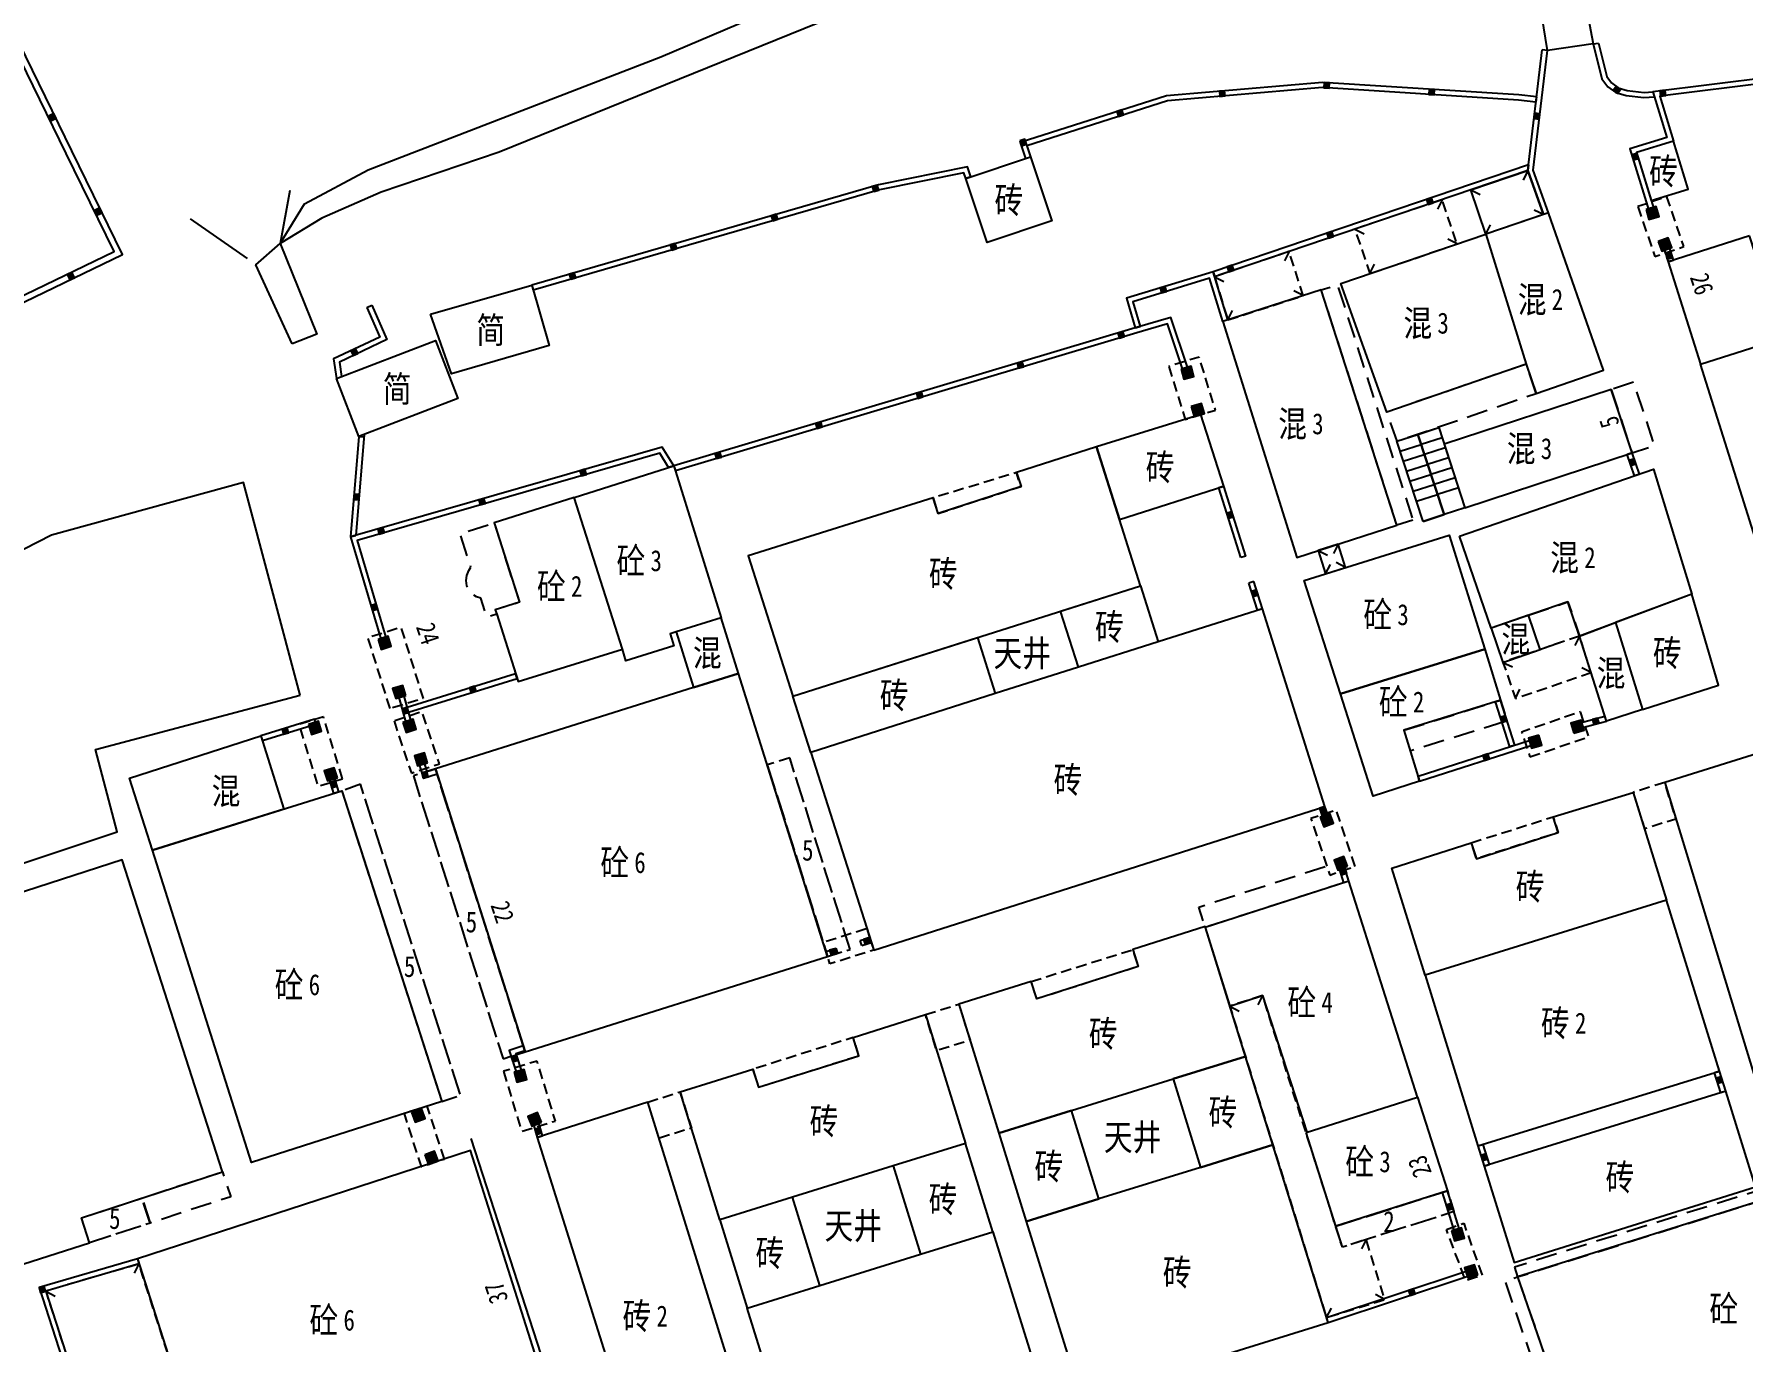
# Model space of a CAD drawing. Extents: x 395778 to 396698, y 996972 to 998012.
# Drawn here: x 396130 to 396211.3, y 997834.5 to 997896.7 of the extents above; entities that cross this region are included whole.
import ezdxf
from ezdxf.enums import TextEntityAlignment as Align

# ---------------------------------------------------------------- set-up
doc = ezdxf.new("R2010")
doc.units = 0
doc.header["$LTSCALE"] = 0.5
for name, pattern in [('X32', [1.5, 1, -0.5]), ('X39', [3, 2.5, -0.5]), ('X5', [3, 2, -1])]:
    doc.linetypes.add(name, pattern=pattern)
doc.layers.get('0').update_dxf_attribs({"linetype": 'CONTINUOUS'})
doc.layers.add('ASSIST', color=7, linetype='CONTINUOUS', plot=False)
doc.layers.add('JMD', color=6, linetype='CONTINUOUS')
doc.layers.add('门牌号', color=2, linetype='CONTINUOUS')
doc.styles.add('正等线体', font='simhei.ttf')
doc.styles.add('细等线体', font='', dxfattribs={"width": 0.8})
doc.styles.get('细等线体').set_extended_font_data('SimSun')
doc.linetypes.add('445', pattern='A,8,-0.5,[147,AAA.SHX,S=1,R=0,X=0,Y=0],-1.5', length=10)

# ---------------------------------------------------------------- blocks, each defined once
blk = doc.blocks.new('*U0')
at = {"linetype": 'Continuous'}
for points in [[(0, 0), (0.5, 0.5), (-0.5, 0.5)], [(0, 0), (-0.5, 0.5), (-0.5, -0.5)], [(0, 0), (-0.5, -0.5), (0.5, -0.5)], [(0, 0), (0.5, -0.5), (0.5, 0.5)]]:
    blk.add_solid(points, dxfattribs=at)
blk = doc.blocks.new('gc002')
blk.add_lwpolyline([(-0.5, -0.5), (0.5, -0.5), (0.5, 0.5), (-0.5, 0.5), (-0.5, -0.5)])
at = {"linetype": 'Continuous'}
blk.add_blockref('*U0', (0, 0), dxfattribs=at)

msp = doc.modelspace()

# ---------------------------------------------------------------- linework, layer by layer
at = {"layer": 'ASSIST', "linetype": 'Continuous', "flags": 128}
for points in [[(396141.716, 997886.723), (396142.866, 997888.598), (396145.895, 997890.218), (396159.81, 997895.602), (396180.074, 997904.221), (396187.597, 997906.026), (396192.948, 997906.028), (396196.322, 997904.629), (396199.171, 997903.041), (396201.009, 997901.894), (396201.009, 997901.894), (396194.041, 997902.946), (396190.479, 997903.33), (396188.187, 997903.388), (396184.895, 997903.154), (396181.369, 997902.184), (396173.194, 997899.609), (396152.123, 997891.068), (396146.519, 997889.154), (396143.694, 997887.917), (396141.716, 997886.723)], [(396201.972, 997895.894), (396201.009, 997901.894), (396203.03, 997902.082), (396204.153, 997896.214)], [(396142.281, 997881.943), (396140.556, 997885.701), (396141.716, 997886.723), (396143.451, 997882.407)], [(396196.057, 997873.503), (396194.808, 997877.313), (396195.805, 997877.639), (396197.054, 997873.83)], [(396196.801, 997877.966), (396198.05, 997874.156), (396197.054, 997873.83), (396195.805, 997877.639)]]:
    msp.add_lwpolyline(points, close=True, dxfattribs=at)
msp.add_lwpolyline([(396158.203, 997821.324), (396150.795, 997844.162)], dxfattribs=at)
at = {"layer": 'JMD', "linetype": 'Continuous'}
for p, q in [((396204.148, 997896.214), (396204.399, 997896.239)), ((396201.972, 997895.894), (396201.723, 997895.924)), ((396201.456, 997893.688), (396201.426, 997893.439)), ((396177.155, 997890.763), (396177.392, 997890.842)), ((396201.069, 997890.458), (396201.036, 997890.183)), ((396174.551, 997889.893), (396174.314, 997889.814)), ((396201.036, 997890.183), (396200.819, 997889.732)), ((396196.96, 997888.802), (396196.739, 997888.354)), ((396198.328, 997889.266), (396198.778, 997889.042)), ((396201.788, 997888.095), (396201.338, 997888.311)), ((396202.025, 997888.175), (396201.788, 997888.095)), ((396206.796, 997888.287), (396207.035, 997888.36)), ((396192.812, 997887.397), (396193.261, 997887.176)), ((396199.044, 997887.161), (396199.265, 997887.61)), ((396189.689, 997886.338), (396189.464, 997885.892)), ((396197.676, 997886.696), (396197.228, 997886.917)), ((396207.517, 997886.468), (396207.756, 997886.543)), ((396193.53, 997885.286), (396193.751, 997885.735)), ((396207.712, 997885.853), (396207.95, 997885.928)), ((396153.673, 997884.744), (396153.742, 997884.504, -94.547)), ((396186.073, 997885.377), (396186.153, 997885.14)), ((396186.146, 997885.138), (396186.591, 997884.909)), ((396190.362, 997884.24), (396189.917, 997884.469)), ((396145.837, 997883.679), (396146.066, 997883.779)), ((396186.768, 997883.086), (396186.53, 997883.01)), ((396186.768, 997883.086), (396187, 997883.529)), ((396182.369, 997882.704), (396182.609, 997882.775)), ((396184.86, 997880.835), (396184.624, 997880.755)), ((396144.395, 997880.302), (396144.634, 997880.394)), ((396145.449, 997877.539), (396145.698, 997877.519)), ((396194.808, 997877.313), (396195.805, 997877.639)), ((396196.804, 997877.957), (396195.808, 997877.631)), ((396196.96, 997877.482), (396195.963, 997877.155)), ((396194.964, 997876.838), (396195.96, 997877.164)), ((396195.119, 997876.362), (396196.116, 997876.689)), ((396197.116, 997877.007), (396196.119, 997876.68)), ((396205.996, 997876.761), (396205.76, 997876.68)), ((396160.43, 997876.148), (396160.184, 997876.07)), ((396160.43, 997876.148), (396160.504, 997875.909)), ((396195.275, 997875.887), (396196.272, 997876.214)), ((396197.272, 997876.532), (396196.275, 997876.205)), ((396197.427, 997876.057), (396196.431, 997875.73)), ((396186.579, 997875.175), (396186.341, 997875.099)), ((396195.431, 997875.412), (396196.428, 997875.739)), ((396195.587, 997874.937), (396196.583, 997875.264)), ((396197.583, 997875.582), (396196.586, 997875.255)), ((396197.739, 997875.107), (396196.742, 997874.78)), ((396206.344, 997875.75), (396206.108, 997875.669)), ((396195.742, 997874.462), (396196.739, 997874.789)), ((396198.05, 997874.156), (396197.054, 997873.83)), ((396196.057, 997873.503), (396197.054, 997873.83)), ((396145.059, 997872.767), (396145.316, 997872.841)), ((396187.637, 997871.858), (396187.399, 997871.782)), ((396191.076, 997872.123), (396191.519, 997871.892)), ((396192.026, 997872.428), (396191.796, 997871.984)), ((396191.421, 997871.016), (396191.653, 997871.458)), ((396192.375, 997871.313), (396191.932, 997871.545)), ((396188.013, 997870.642), (396187.775, 997870.566)), ((396188.425, 997869.355), (396188.187, 997869.279)), ((396146.529, 997867.804), (396146.769, 997867.875)), ((396203.497, 997868.055), (396203.272, 997867.608)), ((396152.979, 997866.033), (396152.903, 997866.271)), ((396199.856, 997866.801), (396200.305, 997866.582)), ((396204.046, 997866.321), (396203.6, 997866.545)), ((396147.342, 997865.196), (396147.583, 997865.262)), ((396200.448, 997865.081), (396200.667, 997865.531)), ((396147.807, 997864.428), (396147.746, 997864.671)), ((396199.747, 997865.005), (396199.508, 997864.931)), ((396143.433, 997863.847), (396143.197, 997863.764)), ((396147.675, 997863.991), (396147.916, 997864.057)), ((396203.598, 997863.683), (396203.531, 997863.924)), ((396204.779, 997864.008), (396204.703, 997864.247)), ((396140.797, 997863.314), (396140.871, 997863.075)), ((396200.414, 997862.861), (396200.175, 997862.787)), ((396201.229, 997862.861), (396201.153, 997863.099)), ((396148.308, 997861.995), (396148.546, 997862.071)), ((396144.299, 997861.308), (396144.061, 997861.233)), ((396149.173, 997861.499), (396149.097, 997861.737)), ((396195.893, 997861.148), (396195.819, 997861.387)), ((396144.507, 997860.643), (396144.269, 997860.569)), ((396191.387, 997859.948), (396191.15, 997859.869)), ((396191.545, 997859.473), (396191.308, 997859.394)), ((396192.274, 997857.223), (396192.036, 997857.147)), ((396192.535, 997856.402), (396192.297, 997856.325)), ((396167.742, 997852.82), (396167.667, 997853.058)), ((396168.229, 997852.973), (396168.153, 997853.212)), ((396169.372, 997853.338), (396169.296, 997853.577)), ((396169.819, 997853.481), (396169.743, 997853.719)), ((396188.426, 997850.963), (396188.197, 997850.518)), ((396186.866, 997850.454), (396187.31, 997850.224)), ((396153.273, 997848.564), (396153.349, 997848.326)), ((396210.156, 997847.365), (396209.917, 997847.291)), ((396152.975, 997847.19), (396153.213, 997847.267)), ((396210.452, 997846.41), (396210.213, 997846.336)), ((396153.735, 997844.875), (396153.974, 997844.948)), ((396153.938, 997844.215), (396154.177, 997844.289)), ((396198.669, 997843.806), (396198.907, 997843.88)), ((396198.965, 997842.851), (396199.203, 997842.925)), ((396197.214, 997841.674), (396196.976, 997841.598)), ((396193.357, 997839.355), (396193.126, 997838.912)), ((396197.778, 997839.877), (396197.539, 997839.802)), ((396134.919, 997838.436), (396134.989, 997838.196)), ((396134.995, 997838.198), (396134.761, 997837.756)), ((396198.238, 997837.636), (396198.159, 997837.873)), ((396130.562, 997836.907), (396131.004, 997836.673)), ((396191.464, 997835.646), (396191.697, 997836.088)), ((396194.241, 997836.508), (396193.799, 997836.741)), ((396191.538, 997835.407), (396191.464, 997835.646))]:
    msp.add_line(p, q, dxfattribs=at)
at = {"layer": 'JMD', "color": 7, "linetype": 'Continuous', "flags": 128}
for points, elevation in [([(396079.53, 997896.152), (396093.769, 997866.665), (396134.218, 997886.196), (396131.808, 997891.132), (396111.448, 997932.84)], 7.046), ([(396201.456, 997893.688), (396200.618, 997893.788), (396191.28, 997894.381), (396183.863, 997893.747), (396176.901, 997891.522), (396177.155, 997890.763)], -94.547), ([(396174.551, 997889.893), (396174.393, 997890.367), (396170.159, 997889.515), (396153.673, 997884.744)], -94.547), ([(396200.414, 997862.861), (396199.747, 997865.005)], 2.616)]:
    msp.add_lwpolyline(points, dxfattribs=dict(at, elevation=elevation))
at = {"layer": 'JMD', "linetype": 'Continuous', "flags": 128}
for points, elevation in [([(396079.8, 997896.283), (396093.909, 997867.066), (396133.816, 997886.335), (396131.539, 997891), (396111.179, 997932.708)], 7.046), ([(396201.426, 997893.439), (396200.595, 997893.539), (396191.283, 997894.13), (396183.912, 997893.5), (396177.219, 997891.361), (396177.392, 997890.842)], -94.547), ([(396174.314, 997889.814), (396174.226, 997890.079), (396170.218, 997889.272), (396153.742, 997884.504)], -94.547), ([(396200.176, 997862.785), (396199.508, 997864.931)], 2.616)]:
    msp.add_lwpolyline(points, dxfattribs=dict(at, elevation=elevation))
at = {"layer": 'JMD', "color": 7, "linetype": 'Continuous', "flags": 128}
for points in [[(396260.077, 997908.586), (396256.45, 997908.961), (396254.948, 997908.711), (396226.958, 997899.13), (396212.602, 997894.629), (396206.982, 997893.935), (396207.652, 997891.753), (396205.897, 997891.214), (396206.796, 997888.287)], [(396204.148, 997896.214), (396204.564, 997894.548), (396204.84, 997894.174), (396205.23, 997893.898), (396205.718, 997893.752), (396206.55, 997893.654), (396207.055, 997893.696)], [(396202.025, 997888.175), (396201.291, 997890.212), (396201.972, 997895.894)], [(396201.069, 997890.458), (396186.073, 997885.377)], [(396207.517, 997886.468), (396207.712, 997885.853)], [(396186.768, 997883.086), (396186.073, 997885.377), (396181.95, 997884.12), (396182.369, 997882.704)], [(396145.837, 997883.679), (396146.453, 997882.269), (396144.254, 997881.23), (396144.395, 997880.302)], [(396184.86, 997880.835), (396184.057, 997883.208), (396182.369, 997882.704), (396160.43, 997876.148)], [(396145.449, 997877.539), (396145.059, 997872.767)], [(396160.43, 997876.148), (396159.88, 997877.041), (396145.059, 997872.767), (396146.529, 997867.804)], [(396206.344, 997875.75), (396205.996, 997876.761)], [(396187.637, 997871.858), (396186.579, 997875.175)], [(396188.425, 997869.355), (396188.013, 997870.642)], [(396147.807, 997864.428), (396152.979, 997866.033)], [(396147.342, 997865.196), (396147.675, 997863.991)], [(396143.433, 997863.847), (396143.345, 997864.098), (396140.797, 997863.314)], [(396203.598, 997863.683), (396204.779, 997864.008)], [(396195.893, 997861.148), (396201.229, 997862.861)], [(396148.308, 997861.995), (396148.53, 997861.295), (396149.173, 997861.499)], [(396144.507, 997860.643), (396144.299, 997861.308)], [(396191.545, 997859.473), (396191.387, 997859.948)], [(396192.535, 997856.402), (396192.274, 997857.223)], [(396169.372, 997853.338), (396169.819, 997853.481)], [(396167.742, 997852.82), (396168.229, 997852.973)], [(396153.273, 997848.564), (396152.599, 997848.35), (396152.975, 997847.19)], [(396210.452, 997846.41), (396210.156, 997847.365)], [(396153.735, 997844.875), (396153.938, 997844.215)], [(396198.669, 997843.806), (396198.965, 997842.851)], [(396197.778, 997839.877), (396197.214, 997841.674)], [(396134.919, 997838.436), (396130.243, 997837.075), (396133.651, 997826.513)], [(396191.538, 997835.407), (396198.238, 997837.636)]]:
    msp.add_lwpolyline(points, dxfattribs=at)
at = {"layer": 'JMD', "linetype": 'Continuous', "flags": 128}
for points in [[(396260.148, 997908.327), (396256.458, 997908.709), (396255.01, 997908.468), (396227.036, 997898.892), (396212.655, 997894.384), (396207.309, 997893.723), (396207.965, 997891.587), (396206.209, 997891.048), (396207.035, 997888.36)], [(396204.399, 997896.239), (396204.794, 997894.657), (396205.017, 997894.355), (396205.341, 997894.126), (396205.769, 997893.998), (396206.569, 997893.904), (396206.982, 997893.935)], [(396201.788, 997888.095), (396201.036, 997890.183), (396201.723, 997895.924)], [(396201.036, 997890.183), (396186.146, 997885.138)], [(396207.756, 997886.543), (396207.95, 997885.928)], [(396186.53, 997883.01), (396185.907, 997885.065), (396182.26, 997883.953), (396182.609, 997882.775)], [(396146.066, 997883.779), (396146.779, 997882.147), (396144.529, 997881.083), (396144.634, 997880.394)], [(396184.624, 997880.755), (396183.898, 997882.9), (396182.44, 997882.465), (396160.504, 997875.909)], [(396145.708, 997877.639), (396145.316, 997872.841)], [(396160.184, 997876.07), (396159.767, 997876.748), (396145.37, 997872.597), (396146.769, 997867.875)], [(396206.108, 997875.669), (396205.758, 997876.683)], [(396187.399, 997871.782), (396186.341, 997875.099)], [(396188.187, 997869.279), (396187.775, 997870.566)], [(396147.746, 997864.671), (396152.903, 997866.271)], [(396147.583, 997865.262), (396147.916, 997864.057)], [(396143.197, 997863.764), (396143.189, 997863.788), (396140.871, 997863.075)], [(396203.531, 997863.924), (396204.703, 997864.247)], [(396195.819, 997861.387), (396201.153, 997863.099)], [(396148.546, 997862.071), (396148.692, 997861.609), (396149.097, 997861.737)], [(396144.269, 997860.569), (396144.061, 997861.233)], [(396191.308, 997859.394), (396191.15, 997859.869)], [(396192.297, 997856.325), (396192.036, 997857.147)], [(396167.667, 997853.058), (396168.153, 997853.212)], [(396169.296, 997853.577), (396169.743, 997853.719)], [(396153.349, 997848.326), (396152.914, 997848.188), (396153.213, 997847.267)], [(396210.213, 997846.336), (396209.917, 997847.291)], [(396153.974, 997844.948), (396154.177, 997844.289)], [(396198.907, 997843.88), (396199.203, 997842.925)], [(396197.539, 997839.802), (396196.976, 997841.598)], [(396134.995, 997838.198), (396130.56, 997836.907), (396133.889, 997826.59)], [(396191.464, 997835.646), (396198.159, 997837.873)]]:
    msp.add_lwpolyline(points, dxfattribs=at)
for points, elevation in [([(396206.209, 997891.048), (396206.912, 997888.759), (396208.668, 997889.299), (396207.965, 997891.587)], -92.473), ([(396174.314, 997889.814), (396177.392, 997890.842), (396178.41, 997887.793), (396175.332, 997886.765)], -94.547), ([(396192.131, 997865.299), (396190.41, 997870.701), (396197.306, 997872.847), (396198.991, 997867.434)], 2.616), ([(396192.131, 997865.299), (396198.991, 997867.434), (396199.747, 997865.005), (396195.139, 997863.571), (396195.893, 997861.148), (396193.68, 997860.435)], 2.616), ([(396135.638, 997857.87), (396134.548, 997861.303), (396140.797, 997863.314), (396141.884, 997859.826)], -92.476), ([(396135.638, 997857.87), (396144.647, 997860.687), (396149.399, 997845.926), (396140.353, 997843.014)], -87.951)]:
    msp.add_lwpolyline(points, close=True, dxfattribs=dict(at, elevation=elevation))
for points in [[(396201.788, 997888.095), (396199.044, 997887.161), (396198.328, 997889.266), (396201.036, 997890.183)], [(396211.578, 997887.076), (396207.712, 997885.853), (396209.244, 997880.989), (396220.913, 997884.685), (396219.373, 997889.547), (396215.489, 997888.242), (396215.719, 997887.557), (396211.853, 997886.258)], [(396200.963, 997880.983), (396201.441, 997879.593), (396204.632, 997880.69), (396202.025, 997888.175), (396199.044, 997887.161)], [(396200.963, 997880.983), (396194.33, 997878.703), (396192.153, 997884.818), (396199.044, 997887.161)], [(396148.867, 997883.354), (396153.673, 997884.744), (396154.507, 997881.862), (396149.859, 997880.515)], [(396194.812, 997873.322), (396191.219, 997884.515), (396186.53, 997883.01), (396190.057, 997871.796)], [(396212.037, 997872.121), (396209.244, 997880.989), (396220.913, 997884.685), (396223.721, 997875.822)], [(396145.449, 997877.539), (396144.395, 997880.302), (396149.096, 997882.114), (396150.16, 997879.355)], [(396205.996, 997876.761), (396205.006, 997879.781), (396197.06, 997877.176), (396198.05, 997874.156)], [(396181.615, 997873.598), (396186.579, 997875.175), (396185.495, 997878.585), (396180.532, 997877.056)], [(396182.616, 997870.447), (396180.532, 997877.056), (396176.726, 997875.826), (396176.941, 997875.16), (396172.994, 997873.884), (396172.756, 997874.62), (396163.969, 997871.868), (396166.093, 997865.19)], [(396160.43, 997876.148), (396162.679, 997868.916), (396160.536, 997868.25), (396160.254, 997868.162), (396160.432, 997867.589), (396158.153, 997866.88), (396157.982, 997867.429), (396155.696, 997874.649)], [(396197.789, 997872.803), (396207.018, 997875.982), (396208.833, 997870.052), (396203.497, 997868.055), (396202.937, 997869.681), (396199.296, 997868.427)], [(396142.658, 997865.246), (396139.974, 997875.348), (396130.839, 997872.852), (396117.984, 997866.275), (396121.002, 997854.435), (396133.963, 997858.752), (396132.925, 997862.66)], [(396157.982, 997867.429), (396155.696, 997874.649), (396151.886, 997873.439), (396153.086, 997869.661), (396151.942, 997869.298), (396152.008, 997869.089), (396153.024, 997865.89)], [(396191.076, 997872.123), (396191.421, 997871.016), (396192.375, 997871.313), (396192.026, 997872.428)], [(396179.67, 997866.571), (396178.822, 997869.24), (396182.616, 997870.447), (396183.465, 997867.779)], [(396169.933, 997853.122), (396191.387, 997859.948), (396188.425, 997869.355), (396183.465, 997867.779), (396179.67, 997866.571), (396175.717, 997865.314), (396166.942, 997862.522)], [(396205.201, 997868.693), (396206.494, 997864.555), (396210.113, 997865.711), (396208.833, 997870.052)], [(396163.505, 997866.274), (396162.679, 997868.916), (396160.536, 997868.25), (396161.365, 997865.6)], [(396201.072, 997869.039), (396199.296, 997868.427), (396199.856, 997866.801), (396201.632, 997867.413)], [(396206.494, 997864.555), (396204.779, 997864.008), (396203.497, 997868.055), (396205.201, 997868.693)], [(396174.868, 997867.982), (396175.717, 997865.314), (396166.942, 997862.522), (396166.093, 997865.19)], [(396149.097, 997861.737), (396153.36, 997848.291), (396167.742, 997852.82), (396163.505, 997866.274), (396161.365, 997865.6)], [(396217.224, 997848.537), (396212.767, 997862.726), (396207.548, 997861.09), (396211.898, 997846.864)], [(396207.639, 997855.491), (396196.151, 997851.932), (396194.574, 997857.023), (396198.351, 997858.229), (396198.594, 997857.467), (396202.483, 997858.708), (396202.244, 997859.456), (396206.05, 997860.619)], [(396119.222, 997852.561), (396124.407, 997836.569), (396132.643, 997839.2), (396132.262, 997840.391), (396138.97, 997842.583), (396134.198, 997857.416)], [(396190.492, 997844.448), (396195.798, 997846.131), (396192.535, 997856.402), (396185.704, 997854.195), (396186.866, 997850.454), (396188.426, 997850.963), (396190.527, 997844.459)], [(396210.156, 997847.365), (396207.639, 997855.491), (396196.151, 997851.932), (396198.669, 997843.806)], [(396175.885, 997844.42), (396179.335, 997845.492), (396184.167, 997846.992), (396187.609, 997848.061), (396185.705, 997854.191), (396185.689, 997854.24), (396182.25, 997853.142), (396182.507, 997852.338), (396177.687, 997850.8), (396177.423, 997851.627), (396173.981, 997850.55)], [(396162.618, 997840.3), (396160.731, 997846.375), (396164.184, 997847.457), (396164.452, 997846.603), (396169.231, 997848.1), (396168.96, 997848.965), (396172.395, 997850.055), (396174.298, 997843.927), (396170.859, 997842.859), (396166.076, 997841.374)], [(396185.472, 997842.79), (396188.914, 997843.859), (396187.609, 997848.061), (396184.167, 997846.992)], [(396165.011, 997827.169), (396159.196, 997845.895), (396153.938, 997844.215), (396159.791, 997825.548)], [(396190.492, 997844.448), (396195.798, 997846.131), (396197.214, 997841.674), (396191.906, 997839.99)], [(396198.965, 997842.851), (396200.385, 997838.266), (396211.859, 997841.867), (396210.452, 997846.41)], [(396180.64, 997841.29), (396179.335, 997845.492), (396175.885, 997844.42), (396177.19, 997840.218)], [(396134.919, 997838.436), (396138.435, 997827.474), (396154.253, 997832.603), (396150.767, 997843.591)], [(396172.163, 997838.657), (396175.603, 997839.725), (396174.298, 997843.927), (396170.859, 997842.859)], [(396177.19, 997840.218), (396179.814, 997831.766), (396191.538, 997835.407), (396188.914, 997843.859), (396185.472, 997842.79), (396180.64, 997841.29)], [(396200.549, 997837.58), (396203.564, 997828.857), (396221.756, 997834.515), (396218.772, 997843.295)], [(396166.076, 997841.374), (396162.618, 997840.3), (396163.923, 997836.098), (396167.38, 997837.172)], [(396163.923, 997836.098), (396167.38, 997837.172), (396172.163, 997838.657), (396175.603, 997839.725), (396178.228, 997831.273), (396166.547, 997827.646)]]:
    msp.add_lwpolyline(points, close=True, dxfattribs=at)
at = {"layer": 'JMD', "linetype": '445', "flags": 128}
for points, elevation in [([(396142.165, 997889.236), (396141.716, 997886.723)], 2.639), ([(396137.432, 997887.889), (396140.146, 997886.003)], 2.879)]:
    msp.add_lwpolyline(points, dxfattribs=dict(at, elevation=elevation))
at = {"layer": 'JMD', "linetype": 'X32', "flags": 128}
for points in [[(396193.53, 997885.286), (396197.676, 997886.696), (396196.96, 997888.802), (396192.812, 997887.397)], [(396206.269, 997888.472), (396207.08, 997886.099), (396208.46, 997886.571), (396207.649, 997888.944)], [(396186.768, 997883.086), (396190.362, 997884.24), (396189.689, 997886.338), (396186.146, 997885.138)], [(396183.971, 997880.878), (396184.749, 997878.355), (396186.187, 997878.798), (396185.41, 997881.321)], [(396172.756, 997874.62), (396172.994, 997873.884), (396176.941, 997875.16), (396176.726, 997875.826)], [(396146.939, 997864.601), (396145.884, 997867.99), (396147.449, 997868.477), (396148.504, 997865.088)], [(396203.497, 997868.055), (396199.856, 997866.801), (396200.448, 997865.081), (396204.046, 997866.321)], [(396147.124, 997864.016), (396147.948, 997861.538), (396149.282, 997861.981), (396148.458, 997864.46)], [(396201.141, 997862.31), (396203.943, 997863.265), (396203.54, 997864.446), (396200.738, 997863.49)], [(396144.679, 997861.27), (396143.769, 997864.208), (396142.602, 997863.846), (396143.512, 997860.908)], [(396207.548, 997861.09), (396206.05, 997860.619), (396206.582, 997858.901), (396208.075, 997859.369)], [(396192.833, 997857.096), (396191.93, 997859.785), (396190.723, 997859.38), (396191.625, 997856.691)], [(396198.351, 997858.229), (396202.244, 997859.456), (396202.483, 997858.708), (396198.594, 997857.467)], [(396169.605, 997854.154), (396169.933, 997853.122), (396167.856, 997852.461), (396167.528, 997853.493)], [(396177.423, 997851.627), (396182.25, 997853.142), (396182.507, 997852.338), (396177.687, 997850.8)], [(396188.426, 997850.963), (396186.866, 997850.454), (396191.464, 997835.646), (396194.241, 997836.508), (396193.357, 997839.355), (396192.222, 997838.993), (396191.906, 997839.99)], [(396172.395, 997850.055), (396173.981, 997850.55), (396174.515, 997848.831), (396172.929, 997848.336)], [(396169.231, 997848.1), (396168.96, 997848.965), (396164.184, 997847.457), (396164.452, 997846.603)], [(396152.327, 997847.359), (396153.192, 997844.508), (396154.796, 997844.994), (396153.931, 997847.846)], [(396159.196, 997845.895), (396160.731, 997846.375), (396161.265, 997844.656), (396159.73, 997844.176)], [(396149.518, 997843.185), (396148.708, 997845.703), (396147.601, 997845.347), (396148.413, 997842.825)], [(396197.17, 997839.832), (396197.989, 997840.141), (396198.869, 997837.651), (396198.088, 997837.391)], [(396133.094, 997829.055), (396137.477, 997830.461), (396134.995, 997838.198), (396130.562, 997836.907)]]:
    msp.add_lwpolyline(points, close=True, dxfattribs=at)
at = {"layer": 'JMD', "linetype": 'X5', "flags": 128}
for points in [[(396195.576, 997873.567), (396194.812, 997873.322), (396191.219, 997884.515), (396191.983, 997884.76)], [(396201.441, 997879.593), (396200.963, 997880.983), (396194.33, 997878.703), (396194.808, 997877.313)], [(396205.006, 997879.781), (396205.996, 997876.761), (396207.066, 997877.112), (396206.076, 997880.132)], [(396150.581, 997870.445), (396150.558, 997870.689), (396150.581, 997870.927), (396150.687, 997871.168), (396150.782, 997871.325), (396150.273, 997872.927), (396151.886, 997873.439), (396153.086, 997869.661), (396151.942, 997869.298), (396152.008, 997869.089), (396151.539, 997868.94), (396151.247, 997869.858), (396151.039, 997869.926), (396150.827, 997870.045), (396150.684, 997870.231)], [(396201.072, 997869.039), (396202.937, 997869.681), (396203.497, 997868.055), (396201.632, 997867.413)], [(396192.535, 997856.402), (396185.702, 997854.201), (396185.392, 997855.164), (396192.225, 997857.365)], [(396200.402, 997838.048), (396200.549, 997837.58), (396218.772, 997843.295), (396221.756, 997834.515), (396222.419, 997834.74), (396219.282, 997843.969)], [(396135.528, 997840.143), (396135.14, 997841.332), (396138.97, 997842.583), (396139.358, 997841.394)], [(396200.549, 997837.58), (396203.564, 997828.857), (396202.981, 997828.656), (396199.966, 997837.379)]]:
    msp.add_lwpolyline(points, close=True, dxfattribs=at)
at = {"layer": 'JMD', "linetype": 'Continuous'}
for points in [[(396197.054, 997873.83), (396195.805, 997877.639)], [(396196.801, 997877.966), (396198.05, 997874.156)], [(396196.057, 997873.503), (396194.808, 997877.313)]]:
    msp.add_lwpolyline(points, dxfattribs=at)
at = {"layer": 'JMD', "linetype": 'X5', "elevation": 2.616, "flags": 128}
msp.add_lwpolyline([(396195.139, 997863.571), (396199.747, 997865.005), (396200.053, 997864.021), (396195.445, 997862.587)], dxfattribs=at)
at = {"layer": 'JMD', "linetype": 'X39', "flags": 128}
for points in [[(396164.875, 997861.925), (396167.742, 997852.82), (396168.812, 997853.157), (396165.944, 997862.261)], [(396153.36, 997848.291), (396149.097, 997861.737), (396148.044, 997861.403), (396152.307, 997847.957)], [(396191.906, 997839.99), (396197.214, 997841.674), (396197.525, 997840.685), (396192.222, 997838.993)], [(396132.643, 997839.2), (396132.262, 997840.391), (396135.14, 997841.332), (396135.528, 997840.143)]]:
    msp.add_lwpolyline(points, close=True, dxfattribs=at)
at = {"layer": 'JMD', "linetype": 'X39', "elevation": -87.951, "flags": 128}
msp.add_lwpolyline([(396144.647, 997860.687), (396149.399, 997845.926), (396150.292, 997846.214), (396145.531, 997861.004)], close=True, dxfattribs=at)

# ---------------------------------------------------------------- block references
at = {"layer": 'JMD', "linetype": 'Continuous', "xscale": 0.25, "yscale": 0.25}
for p, rotation in [((396186.508, 997893.848), 184.8857269378058), ((396191.472, 997894.244), 176.3663702458812), ((396196.462, 997893.927), 176.3663702458812), ((396205.278, 997894.018), 324.7054869203636), ((396207.455, 997893.867), 187.0396763968558), ((396130.887, 997892.736), 116.0201228668661), ((396181.657, 997892.911), 197.7275049535872), ((396201.472, 997892.776), 83.16851969797051), ((396177.035, 997891.517), 288.4684485925325), ((396206.14, 997890.849), 287.0738382616402), ((396170.02, 997889.344), 196.1391788138879), ((396196.373, 997888.735), 198.7173936159925), ((396133.08, 997888.242), 116.0201228667267), ((396165.217, 997887.954), 196.1391788138879), ((396191.638, 997887.131), 198.7173936159925), ((396160.414, 997886.564), 196.1391788138879), ((396186.902, 997885.526), 198.7173936159925), ((396207.753, 997886.137), 287.5642149655654), ((396131.767, 997885.151), 25.77372747675256), ((396155.611, 997885.175), 196.1391788138879), ((396183.705, 997884.524), 196.9613172089774), ((396181.702, 997882.375), 196.6385078094146), ((396145.234, 997881.555), 205.2901486389809), ((396176.911, 997880.943), 196.6385078094146), ((396172.121, 997879.511), 196.6385078094146), ((396167.33, 997878.08), 196.6385078094146), ((396162.539, 997876.648), 196.6385078094146), ((396156.118, 997875.826), 196.0854330353209), ((396206.017, 997876.316), 109.0038841698098), ((396145.34, 997874.666), 265.3277866096753), ((396151.314, 997874.441), 196.0854330353209), ((396186.883, 997873.81), 107.69075446153), ((396146.51, 997873.055), 196.0854330353209), ((396188.059, 997870.089), 107.7511327659315), ((396146.18, 997869.422), 286.5016640270642), ((396150.873, 997865.51), 17.24175221784582), ((396147.662, 997864.506), 285.4443816307931), ((396141.955, 997863.539), 197.1027289690524), ((396199.894, 997864.111), 107.2893418073234), ((396204.273, 997863.998), 15.39638570118315), ((396199.057, 997862.295), 17.7927896468209), ((396144.263, 997861.005), 107.3743809209676), ((396148.597, 997861.447), 17.59100799824683), ((396191.332, 997859.718), 108.4305565765781), ((396192.259, 997856.857), 107.635720333772), ((396167.996, 997853.031), 17.47960695049352), ((396169.602, 997853.543), 17.64946281873866), ((396152.856, 997847.962), 287.9430442920784), ((396210.155, 997846.946), 107.2132079930335), ((396153.976, 997844.516), 287.1121258315171), ((396198.966, 997843.27), 287.2132079930335), ((396197.32, 997840.918), 107.422138933414), ((396130.402, 997836.989), 287.8822656730563), ((396195.519, 997836.863), 18.40109649767229)]:
    msp.add_blockref('gc002', p, dxfattribs=dict(at, rotation=rotation))
at = {"layer": 'JMD', "linetype": 'Continuous', "yscale": 0.5, "zscale": 0.5}
for p, xscale, rotation in [((396206.973, 997888.171), 0.5, 285.8483112773929), ((396207.559, 997886.671, 2.534), 0.4999999999999999, 290.1114437742747), ((396184.857, 997880.575), 0.5, 285.462227095749), ((396185.347, 997878.802), 0.5, 286.2363964154455), ((396146.682, 997867.732, -94.971), 0.4999999999999999, 287.4812036258533), ((396147.373, 997865.391, -94.942), 0.5, 107.4812036256786), ((396147.864, 997863.785, -94.908), 0.4999999999999999, 287.3840601654387), ((396148.41, 997862.19, -94.888), 0.5, 107.3840601655406), ((396191.479, 997859.301), 0.5, 290.6423296217314), ((396192.15, 997857.25), 0.4999999999999999, 110.6725957167289), ((396153.136, 997847.14), 0.5, 284.7875154231085), ((396148.282, 997845.263), 0.5, 290.5677357699732), ((396153.814, 997845.073), 0.5, 111.8224256749489), ((396148.907, 997843.244), 0.5, 290.5677357699732), ((396197.719, 997839.6), 0.4999999999999999, 286.0899037372245), ((396198.347, 997837.847), 0.5, 107.5779159083328)]:
    msp.add_blockref('gc002', p, dxfattribs=dict(at, xscale=xscale, rotation=rotation))
at = {"layer": 'JMD', "linetype": 'X5', "yscale": 0.5, "zscale": 0.5}
for p, xscale, rotation in [((396143.365, 997863.689, -94.382), 0.5, 287.9367372108127), ((396203.4, 997863.749, 2.629), 0.4999999999999999, 16.54460087190161), ((396201.388, 997863.033, 2.524), 0.5, 196.3392733588495), ((396144.119, 997861.478, -94.392), 0.5, 107.9367372108127)]:
    msp.add_blockref('gc002', p, dxfattribs=dict(at, xscale=xscale, rotation=rotation))

# ---------------------------------------------------------------- texts
at = {"layer": 'JMD', "linetype": 'Continuous', "width": 0.8}
for s, height, style, p in [('砖', 1.25, '细等线体', (396207.489, 997890.169, -92.473)), ('砖', 1.25, '细等线体', (396176.362, 997888.804, -94.547)), ('简', 1.25, '细等线体', (396151.723, 997882.627)), ('简', 1.25, '细等线体', (396147.275, 997879.827)), ('砖', 1.25, '细等线体', (396183.55, 997876.101)), ('砖', 1.25, '细等线体', (396173.243, 997871.033)), ('砖', 1.25, '细等线体', (396181.143, 997868.509)), ('混', 1.25, '细等线体', (396200.464, 997867.92)), ('混', 1.25, '细等线体', (396162.021, 997867.26)), ('天井', 1.25, '细等线体', (396176.996, 997867.246)), ('砖', 1.25, '细等线体', (396207.671, 997867.264)), ('混', 1.25, '细等线体', (396204.996, 997866.304)), ('砖', 1.25, '细等线体', (396170.905, 997865.252)), ('砖', 1.25, '细等线体', (396179.171, 997861.238)), ('混', 1.25, '细等线体', (396139.133, 997860.694, -92.476)), ('5', 1, '正等线体', (396166.801, 997857.868)), ('砖', 1.25, '细等线体', (396201.145, 997856.161)), ('5', 1, '正等线体', (396150.806, 997854.457)), ('5', 1, '正等线体', (396147.867, 997852.335)), ('砖', 1.25, '细等线体', (396180.848, 997849.162)), ('砖', 1.25, '细等线体', (396167.569, 997845.004)), ('砖', 1.25, '细等线体', (396186.54, 997845.426)), ('天井', 1.25, '细等线体', (396182.245, 997844.238)), ('砖', 1.25, '细等线体', (396178.263, 997842.855)), ('砖', 1.25, '细等线体', (396205.418, 997842.338)), ('砖', 1.25, '细等线体', (396173.231, 997841.292)), ('5', 1, '正等线体', (396133.847, 997840.354)), ('天井', 1.25, '细等线体', (396168.962, 997840.021)), ('2', 1, '正等线体', (396194.437, 997840.209)), ('砖', 1.25, '细等线体', (396164.999, 997838.736)), ('砖', 1.25, '细等线体', (396184.364, 997837.813))]:
    msp.add_text(s, height=height, dxfattribs=dict(at, style=style)).set_placement(p, align=Align.MIDDLE)
at = {"layer": 'JMD', "linetype": 'Continuous', "style": '细等线体', "width": 0.8}
for s, p in [('混', (396201.925, 997884.059)), ('混', (396196.489, 997882.935)), ('混', (396190.534, 997878.148)), ('混', (396201.403, 997876.969)), ('混', (396203.469, 997871.785)), ('砼', (396159.07, 997871.639)), ('砼', (396155.288, 997870.419)), ('砼', (396194.584, 997869.073, 2.616)), ('砼', (396195.323, 997864.92, 2.616)), ('砼', (396158.3, 997857.283)), ('砼', (396142.817, 997851.477, -175.902)), ('砼', (396190.973, 997850.631)), ('砖', (396203.029, 997849.648)), ('砼', (396193.727, 997843.06)), ('砼', (396211.042, 997836.066)), ('砼', (396144.47, 997835.529)), ('砖', (396159.355, 997835.722))]:
    msp.add_text(s, height=1.25, dxfattribs=at).set_placement(p, align=Align.MIDDLE_RIGHT)
at = {"layer": 'JMD', "linetype": 'Continuous', "style": '正等线体', "width": 0.8}
for s, p in [('2', (396202.175, 997884.059)), ('3', (396196.739, 997882.935)), ('3', (396190.784, 997878.148)), ('3', (396201.653, 997876.969)), ('3', (396159.32, 997871.639)), ('2', (396203.719, 997871.785)), ('2', (396155.538, 997870.419)), ('3', (396194.834, 997869.073, 2.616)), ('2', (396195.573, 997864.92, 2.616)), ('6', (396158.55, 997857.283)), ('6', (396143.067, 997851.477, -175.902)), ('4', (396191.223, 997850.631)), ('2', (396203.279, 997849.648)), ('3', (396193.977, 997843.06)), ('6', (396144.72, 997835.529)), ('2', (396159.605, 997835.722))]:
    msp.add_text(s, height=1, dxfattribs=at).set_placement(p, align=Align.MIDDLE_LEFT)
at = {"layer": '门牌号', "linetype": 'Continuous', "style": '细等线体', "width": 0.8}
for s, rotation, p in [('26', 288.28496, (396209.311, 997884.792)), ('5', 108.28496, (396204.913, 997878.23)), ('24', 288.28496, (396148.742, 997868.169)), ('22', 288.28496, (396152.285, 997854.936)), ('23', 111.28674, (396195.894, 997842.834)), ('37', 108.33967, (396151.991, 997836.827))]:
    msp.add_text(s, height=0.9, rotation=rotation, dxfattribs=at).set_placement(p, align=Align.MIDDLE)

doc.saveas('drawing.dxf')
